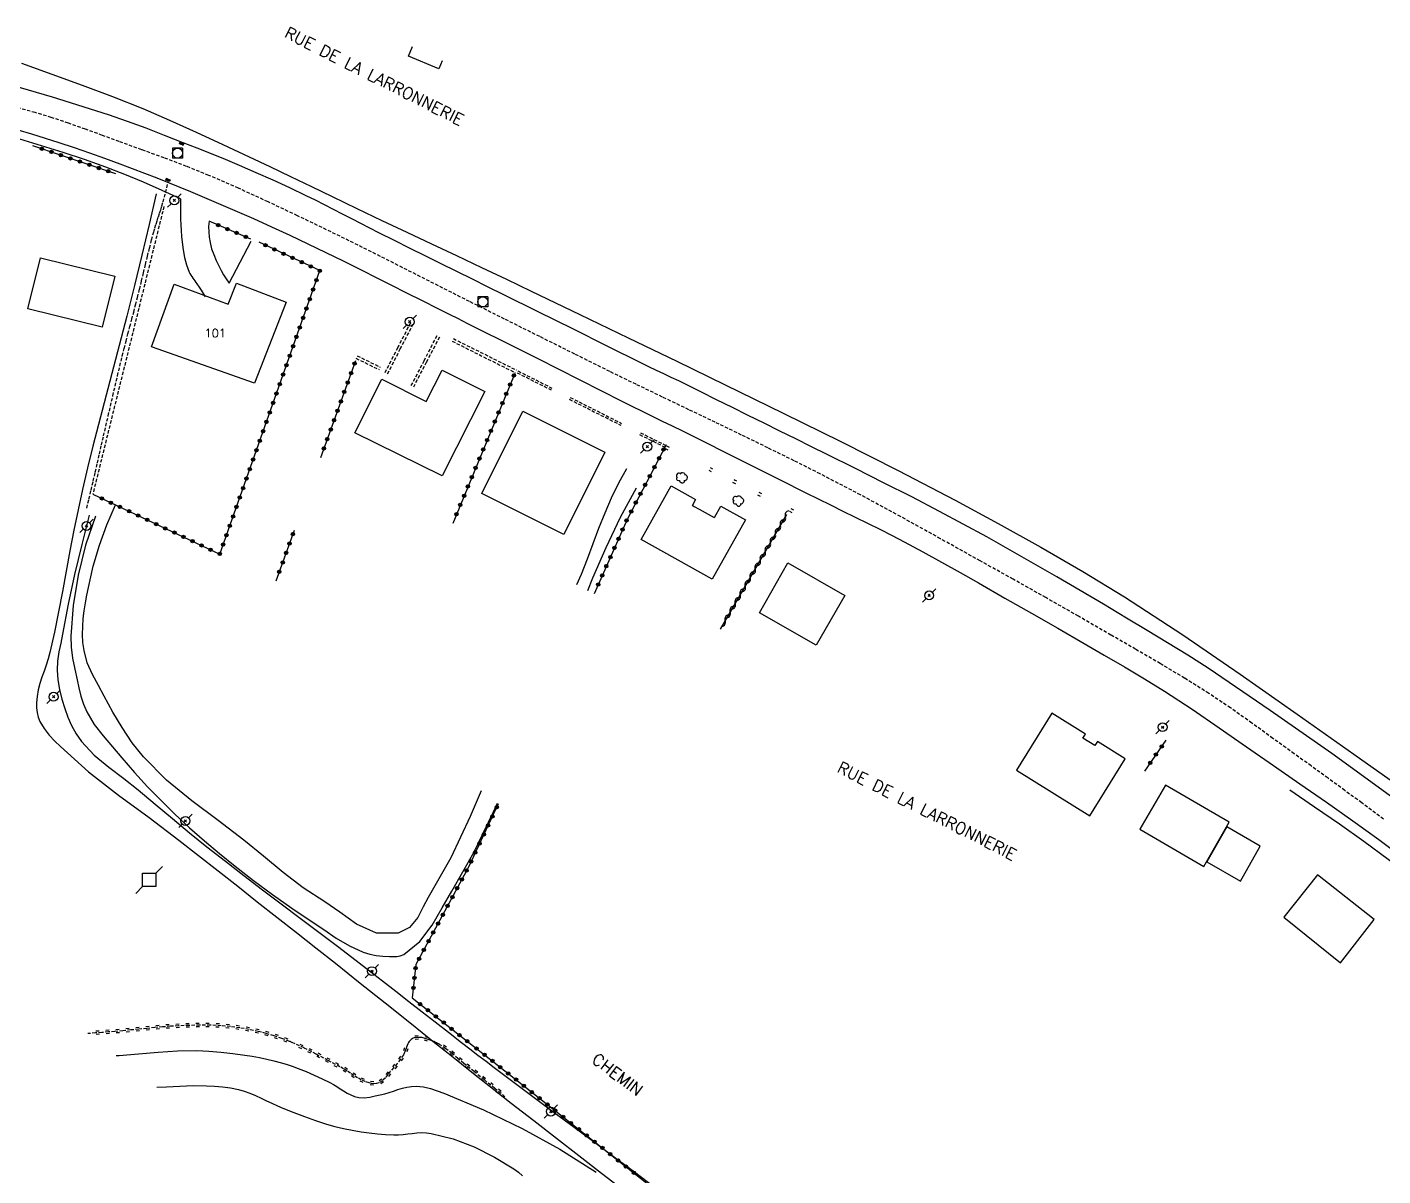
# Model space of a CAD drawing. Header units: millimetres. Extents: x 168000 to 169000, y 126998 to 128000.
# Drawn here: x 168507 to 168710.1, y 127151 to 127323 of the extents above; entities that cross this region are included whole.
import ezdxf
from ezdxf.enums import TextEntityAlignment as Align

# ---------------------------------------------------------------- set-up
doc = ezdxf.new("R2010")
doc.units = ezdxf.units.MM
doc.linetypes.add('DASHED', pattern=[0.75, 0.5, -0.25])
doc.layers.get('0').update_dxf_attribs({"linetype": 'CONTINUOUS'})
for name, color, linetype in [('W0001', 6, 'DASHED'), ('W0008', 7, 'CONTINUOUS'), ('W0014', 7, 'CONTINUOUS'), ('W0017', 7, 'CONTINUOUS'), ('W0070', 7, 'DASHED'), ('W0071', 7, 'CONTINUOUS'), ('W0101', 7, 'CONTINUOUS'), ('W0104', 1, 'CONTINUOUS'), ('W0112', 1, 'DASHED'), ('W0211', 2, 'CONTINUOUS'), ('W0214', 2, 'CONTINUOUS'), ('W0220', 5, 'DASHED'), ('W0300', 7, 'CONTINUOUS'), ('W0310', 3, 'CONTINUOUS'), ('W0323', 7, 'CONTINUOUS'), ('W0401', 7, 'CONTINUOUS'), ('W0420', 7, 'CONTINUOUS'), ('W0473', 7, 'CONTINUOUS'), ('W0600', 7, 'CONTINUOUS'), ('W0989', 7, 'CONTINUOUS'), ('W0991', 7, 'CONTINUOUS')]:
    doc.layers.add(name, color=color, linetype=linetype)
doc.styles.get("Standard").update_dxf_attribs({"font": 'romans.shx', "width": 0.85})

# ---------------------------------------------------------------- blocks, each defined once
blk = doc.blocks.new('T401')
for p, q in [((-0.3, 0.3), (0, 0.3)), ((-0.3, -0.25), (-0.3, 0.3)), ((-0.3, 0.15), (0, 0.15)), ((-0.3, 0), (0, 0)), ((0, 0.3), (0, -0.25)), ((-0.3, -0.15), (0, -0.15)), ((-0.3, -0.25), (-0.3, -0.3)), ((-0.3, -0.3), (0, -0.3)), ((0, -0.3), (0, -0.25))]:
    blk.add_line(p, q)
blk = doc.blocks.new('T420')
for p, q in [((0.75, 0.75), (-0.75, 0.75)), ((-0.75, 0.75), (-0.75, -0.75)), ((0.75, 0.75), (0.75, -0.75)), ((0.75, -0.75), (-0.75, -0.75))]:
    blk.add_line(p, q)
blk.add_ellipse((0, 0), major_axis=(-0.53, 0.53), ratio=1, start_param=3.926991, end_param=10.210176)
blk = doc.blocks.new('T300')
for p, q in [((-0.8, 0.51), (-0.86, 0.34)), ((-0.86, 0.34), (-0.86, 0.17)), ((-0.86, 0.17), (-0.74, 0.06)), ((-0.69, 0.63), (-0.8, 0.51)), ((-0.8, -0.06), (-0.74, 0.06)), ((-0.74, 0.06), (-0.69, 0.11)), ((-0.57, 0.69), (-0.69, 0.63)), ((-0.46, 0.69), (-0.57, 0.69)), ((-0.29, 0.63), (-0.46, 0.69)), ((-0.29, 0.63), (-0.17, 0.74)), ((-0.23, 0.57), (-0.29, 0.63)), ((-0.17, 0.74), (-0.06, 0.8)), ((-0.06, 0.8), (0.06, 0.8)), ((0.06, 0.8), (0.23, 0.74)), ((0.23, 0.74), (0.34, 0.63)), ((0.34, 0.63), (0.4, 0.51)), ((0.46, 0.46), (0.34, 0.46)), ((0.4, 0.51), (0.4, 0.46)), ((0.57, 0.4), (0.46, 0.46)), ((0.57, 0.4), (0.69, 0.29)), ((0.69, 0.29), (0.74, 0.17)), ((0.74, 0.06), (0.69, -0.17)), ((0.74, 0.17), (0.74, 0.06)), ((-0.8, -0.17), (-0.8, -0.06)), ((-0.8, -0.23), (-0.8, -0.17)), ((-0.74, -0.34), (-0.8, -0.23)), ((-0.69, -0.4), (-0.74, -0.34)), ((-0.51, -0.46), (-0.69, -0.4)), ((-0.4, -0.46), (-0.51, -0.46)), ((-0.4, -0.46), (-0.34, -0.46)), ((-0.34, -0.46), (-0.34, -0.4)), ((-0.34, -0.51), (-0.34, -0.46)), ((-0.29, -0.63), (-0.34, -0.51)), ((-0.17, -0.74), (-0.29, -0.63)), ((-0.06, -0.8), (-0.17, -0.74)), ((0.06, -0.8), (-0.06, -0.8)), ((0.17, -0.74), (0.06, -0.8)), ((0.23, -0.69), (0.17, -0.74)), ((0.29, -0.46), (0.23, -0.46)), ((0.29, -0.63), (0.23, -0.69)), ((0.46, -0.4), (0.29, -0.46)), ((0.34, -0.51), (0.29, -0.63)), ((0.34, -0.51), (0.34, -0.46)), ((0.57, -0.34), (0.46, -0.4)), ((0.63, -0.29), (0.57, -0.34)), ((0.69, -0.17), (0.63, -0.29))]:
    blk.add_line(p, q)
blk = doc.blocks.new('T473')
for p, q in [((-0.166667, 0.166667), (0.166667, -0.166667)), ((-0.166667, -0.166667), (0.166667, 0.166667)), ((0.500001, 0.500001), (1.000002, 1.000002)), ((-1.000002, -1.000002), (-0.500001, -0.500001))]:
    blk.add_line(p, q)
blk.add_ellipse((0, 0), major_axis=(0.471405, 0.471405), ratio=1, start_param=5.4977871438, end_param=11.780972451)
blk = doc.blocks.new('T600')
for p, q in [((-0.999999, 0.999999), (0.999999, 0.999999)), ((-0.999999, -0.999999), (-0.999999, 0.999999)), ((0.999999, 0.999999), (1.999998, 1.999998)), ((0.999999, 0.999999), (0.999999, -0.999999)), ((-0.999999, -0.999999), (-1.999998, -1.999998)), ((0.999999, -0.999999), (-0.999999, -0.999999))]:
    blk.add_line(p, q)
blk = doc.blocks.new('t310o')
at = {"color": 0, "linetype": 'Continuous'}
for centre, start, end in [((-0.5, 0.38), 216.8699, 323.1304), ((0.5, -0.37), 36.8699, 143.1303)]:
    blk.add_arc(centre, 0.625, start, end, dxfattribs=at)
blk = doc.blocks.new('t323o')
at = {"color": 0, "linetype": 'Continuous'}
for radius in [0.25, 0.15]:
    blk.add_circle((0, 0), radius, dxfattribs=at)
blk = doc.blocks.new('t220o')
at = {"color": 0, "linetype": 'Continuous'}
for p, q in [((-0.25, 0.25), (0.25, 0.25)), ((-0.25, -0.25), (0.25, -0.25))]:
    blk.add_line(p, q, dxfattribs=at)

msp = doc.modelspace()

# ---------------------------------------------------------------- linework, layer by layer
at = {"layer": 'W0001'}
msp.add_lwpolyline([(168710.23, 127204.45), (168706.95, 127206.86), (168704.43, 127208.71), (168701.9, 127210.56), (168699.37, 127212.4), (168696.83, 127214.23), (168693.66, 127216.52), (168690.49, 127218.81), (168687.29, 127221.08), (168684.04, 127223.26), (168680.43, 127225.53), (168676.77, 127227.72), (168673.08, 127229.86), (168669.39, 127232), (168664.52, 127234.81), (168659.63, 127237.6), (168654.73, 127240.36), (168649.81, 127243.1), (168643.85, 127246.42), (168637.89, 127249.73), (168631.89, 127252.98), (168625.84, 127256.13), (168621.93, 127258.1), (168618, 127260.03), (168614.06, 127261.95), (168610.12, 127263.85), (168606.17, 127265.74), (168602.22, 127267.64), (168598.27, 127269.54), (168594.33, 127271.45), (168589.08, 127274.07), (168583.83, 127276.68), (168578.57, 127279.31), (168573.32, 127281.93), (168570.65, 127283.28), (168567.98, 127284.63), (168565.31, 127285.99), (168562.64, 127287.34), (168559.96, 127288.7), (168557.29, 127290.04), (168554.6, 127291.37), (168551.91, 127292.68), (168547.53, 127294.79), (168543.13, 127296.87), (168538.71, 127298.9), (168534.25, 127300.83), (168530.93, 127302.17), (168527.58, 127303.44), (168524.21, 127304.66), (168520.85, 127305.88), (168518.32, 127306.82), (168515.78, 127307.75), (168513.24, 127308.65), (168510.67, 127309.5), (168508.25, 127310.23), (168505.81, 127310.9)], dxfattribs=at)
at = {"layer": 'W0008'}
for points in [[(168599.09, 127272.69), (168593.93, 127275.26), (168588.77, 127277.83), (168583.62, 127280.39), (168578.46, 127282.96), (168576.12, 127284.11), (168573.78, 127285.27), (168571.43, 127286.42), (168569.09, 127287.57), (168566.75, 127288.73), (168564.41, 127289.89), (168562.07, 127291.05), (168559.74, 127292.22), (168558.38, 127292.91), (168557.02, 127293.61), (168555.67, 127294.32), (168554.31, 127295.02), (168552.95, 127295.73), (168551.6, 127296.42), (168550.23, 127297.11), (168548.86, 127297.78), (168546.38, 127298.96), (168543.89, 127300.11), (168541.38, 127301.23), (168538.87, 127302.32), (168536.76, 127303.2), (168534.65, 127304.06), (168532.54, 127304.89), (168530.41, 127305.72), (168527.64, 127306.8), (168524.86, 127307.87), (168522.07, 127308.91), (168519.26, 127309.88), (168510.86, 127312.54), (168502.4, 127315)], [(168711.59, 127207.64), (168702.47, 127214.25), (168693.26, 127220.72), (168683.93, 127227.02), (168680.92, 127228.96), (168677.87, 127230.83), (168674.79, 127232.68), (168671.72, 127234.52), (168668.25, 127236.6), (168664.78, 127238.66), (168661.29, 127240.71), (168657.79, 127242.73), (168654.29, 127244.71), (168650.79, 127246.68), (168647.26, 127248.62), (168643.72, 127250.52), (168639.54, 127252.69), (168635.33, 127254.81), (168631.12, 127256.91), (168626.9, 127259.02), (168624.54, 127260.2), (168622.17, 127261.37), (168619.8, 127262.54), (168617.43, 127263.71), (168615.06, 127264.88), (168612.69, 127266.06), (168610.32, 127267.24), (168607.96, 127268.42), (168606.86, 127268.97), (168605.75, 127269.51), (168604.64, 127270.04), (168603.53, 127270.57), (168602.41, 127271.09), (168601.3, 127271.62), (168600.19, 127272.15), (168599.09, 127272.69)]]:
    msp.add_lwpolyline(points, dxfattribs=at)
at = {"layer": 'W0014'}
for points in [[(168505.67, 127307.66), (168507.71, 127307.04), (168509.75, 127306.4), (168511.78, 127305.75), (168514.08, 127304.98), (168516.37, 127304.2), (168518.66, 127303.39), (168520.93, 127302.56), (168522.79, 127301.87), (168524.65, 127301.16), (168526.49, 127300.44), (168528.33, 127299.7), (168531.5, 127298.4), (168534.66, 127297.08), (168537.81, 127295.73), (168540.94, 127294.35), (168543.67, 127293.12), (168546.38, 127291.87), (168549.08, 127290.59), (168551.77, 127289.3), (168554.37, 127288.03), (168556.96, 127286.74), (168559.54, 127285.44), (168562.12, 127284.14), (168563.29, 127283.56), (168564.47, 127282.96), (168565.64, 127282.37), (168566.82, 127281.78), (168567.99, 127281.19), (168569.17, 127280.6), (168570.34, 127280.01), (168571.52, 127279.42), (168573.02, 127278.66), (168574.53, 127277.91), (168576.03, 127277.16), (168577.54, 127276.41), (168579.04, 127275.66), (168580.55, 127274.91), (168582.06, 127274.15), (168583.56, 127273.4), (168586.71, 127271.81), (168589.86, 127270.22), (168593, 127268.62), (168596.14, 127267.02)], [(168530.03, 127297.29), (168527.28, 127298.57), (168524.49, 127299.79), (168521.68, 127300.94), (168518.85, 127302.04), (168515.66, 127303.18), (168512.43, 127304.24), (168509.19, 127305.25), (168505.95, 127306.25)], [(168596.14, 127267.02), (168597.65, 127266.27), (168599.15, 127265.52), (168600.66, 127264.78), (168602.17, 127264.04), (168603.68, 127263.3), (168605.19, 127262.56), (168606.7, 127261.81), (168608.2, 127261.06), (168612.07, 127259.11), (168615.94, 127257.17), (168619.82, 127255.23), (168623.7, 127253.3), (168625.54, 127252.38), (168627.38, 127251.48), (168629.23, 127250.57), (168631.08, 127249.67), (168632.92, 127248.76), (168634.76, 127247.84), (168636.6, 127246.91), (168638.42, 127245.96), (168641.23, 127244.46), (168644.01, 127242.91), (168646.78, 127241.35), (168649.55, 127239.79), (168653.51, 127237.54), (168657.47, 127235.29), (168661.42, 127233.01), (168665.36, 127230.73), (168668.39, 127228.98), (168671.41, 127227.23), (168674.42, 127225.44), (168677.39, 127223.6), (168681.53, 127220.9), (168685.62, 127218.1), (168689.67, 127215.28), (168693.73, 127212.45), (168697.7, 127209.71), (168701.67, 127206.97), (168705.61, 127204.2), (168709.52, 127201.38), (168713.69, 127198.26)], [(168696.17, 127208.8), (168699.9, 127206.28), (168703.6, 127203.72), (168707.26, 127201.12), (168710.9, 127198.46), (168714.16, 127196.01), (168717.39, 127193.5), (168720.59, 127190.96), (168723.8, 127188.43), (168727.3, 127185.65), (168730.79, 127182.87), (168734.28, 127180.08), (168737.76, 127177.27), (168739.69, 127175.71), (168741.62, 127174.14), (168743.55, 127172.57), (168745.48, 127171)]]:
    msp.add_lwpolyline(points, dxfattribs=at)
at = {"layer": 'W0017'}
for points in [[(168530.03, 127297.29), (168530.01, 127296.55), (168530.01, 127295.8), (168530.01, 127295.05), (168530.03, 127294.3), (168530.06, 127293.43), (168530.1, 127292.55), (168530.16, 127291.68), (168530.27, 127290.81), (168530.44, 127289.68), (168530.64, 127288.55), (168530.91, 127287.44), (168531.3, 127286.35), (168531.42, 127286.11), (168531.56, 127285.88), (168531.7, 127285.66), (168531.86, 127285.44), (168532.02, 127285.23), (168532.19, 127285.01), (168532.34, 127284.8), (168532.49, 127284.58), (168532.81, 127284.1), (168533.12, 127283.62), (168533.43, 127283.13), (168533.74, 127282.65)], [(168534.3, 127293.98), (168534.24, 127293.17), (168534.25, 127292.36), (168534.32, 127291.55), (168534.45, 127290.75), (168534.69, 127289.84), (168535, 127288.96), (168535.36, 127288.1), (168535.75, 127287.26), (168536.09, 127286.59), (168536.46, 127285.95), (168536.86, 127285.32), (168537.29, 127284.71)], [(168537.29, 127284.71), (168540.6, 127290.99)]]:
    msp.add_lwpolyline(points, dxfattribs=at)
at = {"layer": 'W0070'}
msp.add_lwpolyline([(168515.99, 127251.01), (168516.31, 127252.36), (168516.63, 127253.71), (168516.95, 127255.06), (168517.26, 127256.41), (168517.57, 127257.76), (168517.88, 127259.11), (168518.19, 127260.46), (168518.5, 127261.81), (168519.2, 127264.81), (168519.89, 127267.81), (168520.59, 127270.81), (168521.31, 127273.8), (168521.59, 127274.9), (168521.87, 127275.99), (168522.15, 127277.09), (168522.44, 127278.18), (168522.73, 127279.27), (168523.01, 127280.36), (168523.3, 127281.46), (168523.58, 127282.55), (168523.89, 127283.78), (168524.19, 127285.02), (168524.48, 127286.25), (168524.78, 127287.49), (168525.08, 127288.72), (168525.39, 127289.95), (168525.7, 127291.18), (168526.04, 127292.41), (168526.2, 127292.97), (168526.37, 127293.52), (168526.55, 127294.07), (168526.72, 127294.62), (168526.9, 127295.17), (168527.08, 127295.73), (168527.25, 127296.28), (168527.42, 127296.84), (168527.61, 127297.55), (168527.8, 127298.26), (168527.98, 127298.98), (168528.14, 127299.7)], dxfattribs=at)
at = {"layer": 'W0071'}
for points in [[(168526.4, 127298.06), (168525.32, 127293.48), (168524.22, 127288.9), (168523.11, 127284.33), (168521.98, 127279.76), (168521.16, 127276.51), (168520.31, 127273.26), (168519.45, 127270.02), (168518.59, 127266.78), (168517.74, 127263.54), (168516.9, 127260.29), (168516.1, 127257.04), (168515.33, 127253.77), (168514.67, 127250.73), (168514.05, 127247.69), (168513.47, 127244.63), (168512.91, 127241.57), (168512.34, 127238.52), (168511.76, 127235.46), (168511.13, 127232.41), (168510.46, 127229.38), (168510.21, 127228.44), (168509.91, 127227.51), (168509.59, 127226.59), (168509.27, 127225.68), (168508.97, 127224.74), (168508.71, 127223.79), (168508.53, 127222.81), (168508.44, 127221.83), (168508.45, 127221.12), (168508.54, 127220.41), (168508.71, 127219.71), (168508.97, 127219.05), (168509.59, 127217.98), (168510.35, 127217.02), (168511.19, 127216.13), (168512.05, 127215.29), (168516.26, 127211.51), (168520.74, 127208.04), (168525.31, 127204.7), (168529.79, 127201.3), (168532.72, 127198.99), (168535.66, 127196.69), (168538.59, 127194.38), (168541.52, 127192.07), (168544.45, 127189.77), (168547.38, 127187.46), (168550.31, 127185.15), (168553.24, 127182.84), (168556.95, 127179.89), (168560.66, 127176.93), (168564.37, 127173.96), (168568.07, 127171)], [(168516.36, 127249.96), (168515.22, 127245.53), (168514.17, 127241.07), (168513.21, 127236.6), (168512.34, 127232.11), (168512.08, 127230.79), (168511.82, 127229.46), (168511.62, 127228.11), (168511.57, 127226.75), (168511.67, 127225.28), (168511.9, 127223.82), (168512.25, 127222.39), (168512.68, 127220.98), (168513.16, 127219.69), (168513.72, 127218.43), (168514.38, 127217.22), (168515.17, 127216.08), (168517.09, 127214.02), (168519.27, 127212.21), (168521.52, 127210.54), (168523.7, 127208.82), (168526.25, 127206.67), (168528.81, 127204.52), (168531.38, 127202.39), (168533.98, 127200.29), (168536.74, 127198.12), (168539.52, 127195.97), (168542.32, 127193.84), (168545.12, 127191.73), (168547.93, 127189.62), (168550.74, 127187.51), (168553.54, 127185.39), (168556.33, 127183.26), (168558.31, 127181.74), (168560.29, 127180.21), (168562.26, 127178.67), (168564.23, 127177.14), (168566.2, 127175.6), (168568.17, 127174.06), (168570.14, 127172.53), (168572.11, 127171)], [(168568.07, 127171), (168570.1, 127169.38), (168572.13, 127167.77), (168574.16, 127166.16), (168576.2, 127164.56), (168579.57, 127161.92), (168582.94, 127159.29), (168586.32, 127156.67), (168589.71, 127154.05), (168593.09, 127151.43), (168596.48, 127148.82)], [(168572.11, 127171), (168573.34, 127170.05), (168574.56, 127169.11), (168575.79, 127168.17), (168577.02, 127167.23), (168580, 127164.98), (168583, 127162.74), (168586, 127160.51), (168589, 127158.29), (168592.01, 127156.06), (168595.01, 127153.84), (168598.01, 127151.6), (168600.99, 127149.35)]]:
    msp.add_lwpolyline(points, dxfattribs=at)
at = {"layer": 'W0101'}
for points in [[(168507.18, 127280.82), (168509.05, 127288.46), (168520.17, 127285.73), (168518.29, 127278.09)], [(168529.05, 127284.53), (168537.16, 127281.53), (168538.4, 127284.69), (168545.85, 127281.85), (168541.1, 127269.72), (168525.66, 127275.15)], [(168556.11, 127262.28), (168560.16, 127270.3), (168566.81, 127266.96), (168569.21, 127271.68), (168575.59, 127268.46), (168569.21, 127255.84)], [(168575.15, 127253.21), (168581.3, 127265.5), (168593.58, 127259.39), (168587.45, 127247.05)], [(168616.73, 127235.33), (168620.99, 127242.79), (168629.51, 127237.93), (168625.25, 127230.46)], [(168687.12, 127203.98), (168677.56, 127209.53), (168673.71, 127202.95), (168683.28, 127197.36)], [(168708.83, 127189.38), (168700.34, 127196.08), (168695.26, 127189.77), (168703.75, 127182.93)]]:
    msp.add_lwpolyline(points, close=True, dxfattribs=at)
for points in [[(168599, 127246.3), (168603.51, 127254.32), (168607.16, 127252.31)], [(168606.68, 127251.42), (168606.98, 127251.25), (168607.7, 127250.86), (168609.96, 127249.6)], [(168607.17, 127252.31), (168606.69, 127251.42)], [(168610, 127249.58), (168610.97, 127251.3), (168614.63, 127249.27)], [(168614.65, 127249.24), (168609.65, 127240.36), (168599, 127246.3)], [(168660.54, 127220.29), (168655.23, 127211.74), (168666.25, 127204.94)], [(168671.52, 127213.48), (168667.36, 127216.06), (168666.99, 127215.47), (168665.2, 127216.57), (168665.57, 127217.17), (168660.54, 127220.29)], [(168666.25, 127204.94), (168671.52, 127213.48)]]:
    msp.add_lwpolyline(points, dxfattribs=at)
at = {"layer": 'W0104'}
msp.add_lwpolyline([(168688.77, 127195.16), (168691.76, 127200.38), (168686.76, 127203.27), (168683.74, 127198.04)], close=True, dxfattribs=at)
at = {"layer": 'W0112'}
for points in [[(168527.54, 127296.16), (168516.89, 127253.08)], [(168562.57, 127275.02), (168564.51, 127278.77)], [(168562.94, 127274.83), (168564.89, 127278.57)], [(168566.5, 127273.07), (168568.52, 127276.94)], [(168566.88, 127272.88), (168568.89, 127276.74)], [(168570.71, 127276), (168580.15, 127271.28)], [(168570.89, 127276.38), (168580.34, 127271.66)], [(168556.48, 127273.82), (168559.95, 127272.11)], [(168560.67, 127271.29), (168562.57, 127275.02)], [(168561.05, 127271.1), (168562.94, 127274.83)], [(168556.3, 127273.45), (168559.76, 127271.74)], [(168564.58, 127269.34), (168566.51, 127273.05)], [(168564.95, 127269.14), (168566.88, 127272.86)], [(168580.44, 127271.27), (168585.52, 127268.71)], [(168580.57, 127271.54), (168585.65, 127268.98)], [(168588.4, 127267.57), (168596.1, 127263.69)], [(168588.26, 127267.3), (168595.97, 127263.42)], [(168598.79, 127262.02), (168602.51, 127260.16)], [(168598.92, 127262.29), (168602.64, 127260.43)], [(168602.62, 127259.93), (168603.02, 127259.73)], [(168602.83, 127260.33), (168603.23, 127260.13)], [(168609.16, 127256.66), (168609.52, 127256.48)], [(168609.36, 127257.06), (168609.72, 127256.88)], [(168613.13, 127254.65), (168612.75, 127254.84)], [(168612.75, 127254.84), (168613.13, 127254.67)], [(168612.94, 127255.25), (168613.32, 127255.07)], [(168613.33, 127255.05), (168612.95, 127255.24)], [(168616.91, 127252.74), (168616.51, 127252.94)], [(168617.11, 127253.15), (168616.71, 127253.34)], [(168621.22, 127250.56), (168621.6, 127250.35)], [(168621.43, 127250.96), (168621.82, 127250.75)]]:
    msp.add_lwpolyline(points, dxfattribs=at)
at = {"layer": 'W0211'}
for points in [[(168596.81, 127256.9), (168595.61, 127254.74), (168594.53, 127252.51), (168593.56, 127250.24), (168592.65, 127247.95), (168591.79, 127245.65), (168590.92, 127243.35), (168590.02, 127241.07), (168589.35, 127239.5)], [(168575.08, 127208.66), (168573.43, 127204.83), (168570.53, 127198.64), (168567.14, 127192.72), (168566.38, 127191.3), (168565.56, 127189.7), (168564.34, 127188.22), (168562.64, 127187.34), (168559.37, 127187.37), (168556.36, 127188.68), (168553.87, 127190.49), (168551.62, 127192.05), (168548.41, 127194.13), (168545.38, 127196.45), (168542.43, 127198.88), (168539.49, 127201.27), (168535.64, 127204.23), (168531.73, 127207.16), (168527.94, 127210.28), (168524.47, 127213.75), (168522.77, 127215.87), (168521.27, 127218.13), (168519.91, 127220.47), (168518.61, 127222.83), (168517.72, 127224.45), (168516.82, 127226.1), (168516.06, 127227.84), (168515.57, 127229.67), (168515.41, 127230.86), (168515.35, 127232.06), (168515.37, 127233.26), (168515.46, 127234.45), (168515.61, 127235.63), (168515.8, 127236.8), (168516.01, 127237.96), (168516.23, 127239.13), (168516.96, 127242.31), (168517.87, 127245.44), (168518.99, 127248.5), (168520.28, 127251.5)], [(168526.46, 127164.29), (168527.94, 127164.37), (168529.92, 127164.47), (168531.91, 127164.54), (168533.9, 127164.51), (168535.1, 127164.45), (168536.31, 127164.37), (168537.51, 127164.22), (168538.7, 127163.97), (168539.58, 127163.71), (168540.43, 127163.4), (168541.27, 127163.04), (168542.09, 127162.66), (168542.9, 127162.27), (168543.72, 127161.88), (168544.54, 127161.51), (168545.37, 127161.16), (168546.98, 127160.52), (168548.6, 127159.89), (168550.23, 127159.29), (168551.88, 127158.76), (168553.16, 127158.41), (168554.46, 127158.11), (168555.76, 127157.85), (168557.07, 127157.62), (168558.29, 127157.45), (168559.52, 127157.32), (168560.75, 127157.22), (168561.98, 127157.16), (168562.68, 127157.17), (168563.37, 127157.22), (168564.06, 127157.3), (168564.74, 127157.38), (168565.44, 127157.45), (168566.14, 127157.49), (168566.85, 127157.47), (168567.55, 127157.38), (168570.85, 127156.55), (168574.02, 127155.34), (168577.05, 127153.82), (168579.94, 127152.06), (168580.63, 127151.56), (168581.27, 127151.01)]]:
    msp.add_lwpolyline(points, dxfattribs=at)
at = {"layer": 'W0214'}
for points in [[(168506.19, 127317.63), (168510.75, 127315.98), (168515.31, 127314.33), (168519.86, 127312.62), (168524.36, 127310.83), (168528.39, 127309.1), (168532.37, 127307.29), (168536.34, 127305.44), (168540.3, 127303.59), (168543.41, 127302.13), (168546.52, 127300.65), (168549.62, 127299.16), (168552.72, 127297.65)], [(168552.72, 127297.65), (168556.44, 127295.86), (168560.17, 127294.09), (168563.9, 127292.33), (168567.64, 127290.57), (168571.37, 127288.81), (168575.11, 127287.05), (168578.83, 127285.28), (168582.56, 127283.49), (168589.83, 127280.01), (168597.1, 127276.52), (168604.37, 127273.02), (168611.62, 127269.48), (168620.27, 127265.24), (168628.92, 127260.98), (168637.54, 127256.65), (168646.08, 127252.18), (168652.5, 127248.71), (168658.88, 127245.17), (168665.2, 127241.52), (168671.43, 127237.72), (168680.17, 127232.05), (168688.76, 127226.16), (168697.26, 127220.16), (168705.76, 127214.15), (168712.89, 127209.14)], [(168591.01, 127238.67), (168591.77, 127240.55), (168593.76, 127245.13), (168595.93, 127249.64), (168598.32, 127254.04)], [(168517.29, 127249.8), (168515.79, 127245.44), (168514.68, 127240.97), (168513.95, 127236.41), (168513.61, 127231.81), (168513.66, 127230.16), (168513.87, 127228.52), (168514.19, 127226.9), (168514.54, 127225.3), (168514.81, 127224.07), (168515.11, 127222.85), (168515.49, 127221.64), (168515.99, 127220.48), (168517.11, 127218.61), (168518.43, 127216.88), (168519.83, 127215.24), (168521.24, 127213.62), (168523.14, 127211.43), (168525.1, 127209.29), (168527.11, 127207.2), (168529.18, 127205.17), (168531.36, 127203.14), (168533.6, 127201.18), (168535.87, 127199.27), (168538.19, 127197.41), (168540.98, 127195.25), (168543.81, 127193.15), (168546.68, 127191.11), (168549.61, 127189.14), (168551.47, 127187.89), (168553.35, 127186.62), (168555.32, 127185.46), (168557.39, 127184.53), (168558.36, 127184.23), (168559.34, 127184.02), (168560.34, 127183.89), (168561.34, 127183.84), (168561.87, 127183.84), (168562.41, 127183.85), (168562.95, 127183.94), (168563.46, 127184.16), (168565.85, 127186.1), (168567.72, 127188.55), (168569.22, 127191.16), (168570.67, 127193.67), (168573.94, 127199.45), (168576.85, 127205.42), (168577.49, 127206.83)], [(168520.37, 127169.03), (168520.84, 127169.06), (168523.75, 127169.29), (168526.66, 127169.54), (168529.57, 127169.73), (168532.49, 127169.78), (168534.29, 127169.7), (168536.08, 127169.55), (168537.87, 127169.33), (168539.65, 127169.09), (168540.75, 127168.92), (168541.84, 127168.72), (168542.93, 127168.5), (168544.02, 127168.24), (168544.94, 127167.99), (168545.85, 127167.72), (168546.75, 127167.43), (168547.65, 127167.1), (168548.86, 127166.62), (168550.05, 127166.09), (168551.24, 127165.54), (168552.41, 127164.98), (168552.94, 127164.7), (168553.46, 127164.39), (168553.96, 127164.06), (168554.46, 127163.73), (168554.98, 127163.42), (168555.53, 127163.14), (168556.1, 127162.91), (168556.71, 127162.76), (168557.53, 127162.71), (168558.36, 127162.81), (168559.16, 127162.99), (168559.94, 127163.16), (168560.61, 127163.3), (168561.28, 127163.5), (168561.93, 127163.71), (168562.59, 127163.93), (168563.26, 127164.13), (168563.94, 127164.3), (168564.64, 127164.42), (168565.34, 127164.45), (168566.41, 127164.35), (168567.45, 127164.1), (168568.46, 127163.76), (168569.45, 127163.39), (168575.4, 127160.92), (168581.2, 127158.12), (168586.83, 127154.99), (168592.28, 127151.55)]]:
    msp.add_lwpolyline(points, dxfattribs=at)
at = {"layer": 'W0220'}
for points in [[(168546.72, 127171), (168546.62, 127171.04), (168546.53, 127171.08), (168546.44, 127171.12), (168546.35, 127171.15), (168545.2, 127171.59), (168544.04, 127171.99), (168542.86, 127172.34), (168541.67, 127172.64), (168540.3, 127172.94), (168538.91, 127173.18), (168537.51, 127173.37), (168536.11, 127173.5), (168534.52, 127173.58), (168532.92, 127173.59), (168531.33, 127173.54), (168529.74, 127173.48), (168528.54, 127173.41), (168527.35, 127173.32), (168526.16, 127173.22), (168524.97, 127173.1), (168523.78, 127172.98), (168522.59, 127172.86), (168521.4, 127172.75), (168520.2, 127172.64), (168519.23, 127172.56), (168518.25, 127172.48), (168517.28, 127172.41), (168516.3, 127172.34), (168516.14, 127172.33)], [(168564.18, 127171), (168564.06, 127170.78), (168563.96, 127170.55), (168563.88, 127170.31), (168563.8, 127170.08), (168563.72, 127169.84), (168563.64, 127169.6), (168563.54, 127169.37), (168563.41, 127169.15), (168562.96, 127168.49), (168562.48, 127167.84), (168561.97, 127167.22), (168561.44, 127166.62), (168561.08, 127166.17), (168560.71, 127165.69), (168560.27, 127165.26), (168559.74, 127164.94), (168559.38, 127164.84), (168559, 127164.82), (168558.64, 127164.86), (168558.28, 127164.94), (168557.68, 127165.13), (168557.1, 127165.39), (168556.54, 127165.69), (168556.01, 127166.02), (168555.49, 127166.37), (168554.97, 127166.71), (168554.45, 127167.04), (168553.91, 127167.35), (168552.13, 127168.3), (168550.35, 127169.25), (168548.55, 127170.17), (168546.72, 127171)], [(168568.23, 127171), (168567.96, 127171.12), (168567.69, 127171.23), (168567.42, 127171.33), (168567.14, 127171.42), (168566.82, 127171.53), (168566.5, 127171.64), (168566.16, 127171.72), (168565.82, 127171.75), (168565.5, 127171.74), (168565.18, 127171.71), (168564.86, 127171.62), (168564.57, 127171.45), (168564.46, 127171.35), (168564.36, 127171.24), (168564.26, 127171.13), (168564.18, 127171)], [(168578.62, 127162.86), (168577.09, 127164.12), (168575.55, 127165.38), (168574.01, 127166.62), (168572.46, 127167.86), (168571.57, 127168.59), (168570.69, 127169.34), (168569.78, 127170.05), (168568.81, 127170.69), (168568.67, 127170.78), (168568.53, 127170.85), (168568.38, 127170.93), (168568.23, 127171)]]:
    msp.add_lwpolyline(points, dxfattribs=at)
at = {"layer": 'W0310'}
msp.add_lwpolyline([(168620.81, 127250.05), (168610.85, 127232.86)], dxfattribs=at)
at = {"layer": 'W0323'}
for points in [[(168507.84, 127305.29), (168520.27, 127301.1)], [(168540.55, 127291.28), (168534.3, 127293.98)], [(168516.89, 127253.08), (168535.91, 127244.13), (168550.88, 127286.57), (168541.82, 127290.81)], [(168556.24, 127273.06), (168550.99, 127258.53)], [(168580.08, 127271.15), (168570.79, 127248.71)], [(168602.76, 127260.5), (168596.92, 127249.32), (168591.98, 127238.19)], [(168547.06, 127247.66), (168544.31, 127240.05)], [(168677.63, 127216.26), (168674.43, 127211.63)], [(168577.62, 127206.73), (168573.16, 127197.25), (168565.29, 127182.65), (168564.73, 127177.67)], [(168564.73, 127177.67), (168573.21, 127171)], [(168573.21, 127171), (168579.3, 127166.2), (168602.29, 127148.03), (168638.79, 127121.17), (168664.04, 127101.46), (168685.18, 127086.05), (168705.92, 127109.17)]]:
    msp.add_lwpolyline(points, dxfattribs=at)
at = {"layer": 'W0600'}
for points in [[(168568.7, 127316.79), (168564.18, 127318.7), (168564.78, 127320.13)], [(168569.21, 127317.99), (168568.7, 127316.79)]]:
    msp.add_lwpolyline(points, dxfattribs=at)

# ---------------------------------------------------------------- block references
at = {"layer": 'W0220'}
for p, rotation in [((168517.63, 127172.44), 184.1465041645109), ((168519.13, 127172.55), 184.3188641059375), ((168520.62, 127172.68), 185.1470747020021), ((168522.12, 127172.82), 185.5839870063041), ((168523.61, 127172.97), 185.8006878740154), ((168525.1, 127173.12), 185.5153537460047), ((168526.6, 127173.26), 184.9554171188073), ((168528.09, 127173.38), 184.1756318296893), ((168529.59, 127173.47), 183.1760647827495), ((168531.09, 127173.53), 182.3958263826825), ((168532.59, 127173.58), 181.5553898030491), ((168534.09, 127173.58), 179.8231070895402), ((168535.58, 127173.53), 177.201415693546), ((168537.08, 127173.41), 174.5500678522825), ((168538.57, 127173.23), 172.260011423978), ((168540.05, 127172.98), 170.0250991903623), ((168541.52, 127172.67), 167.8453432207258), ((168542.97, 127172.3), 163.5119702907843), ((168544.4, 127171.86), 161.2746187491493), ((168545.81, 127171.36), 158.9780550779305), ((168548.08, 127170.38), 155.658197785958), ((168563.74, 127169.89), 251.9813070004269), ((168565.41, 127171.73), 185.946882083767), ((168566.88, 127171.51), 161.059220416311), ((168569.51, 127170.23), 146.400878635219), ((168549.43, 127169.72), 152.989648343831), ((168550.76, 127169.03), 151.7274297121015), ((168552.08, 127168.32), 151.7274297121015), ((168563.02, 127168.58), 236.0080599005537), ((168570.71, 127169.32), 139.7839266101105), ((168571.85, 127168.36), 140.5666573358355), ((168553.4, 127167.61), 151.8759776141762), ((168554.71, 127166.88), 147.7507699320634), ((168555.96, 127166.05), 146.46266146654), ((168561.14, 127166.25), 230.8027018400549), ((168562.11, 127167.39), 230.6510344315701), ((168573.02, 127167.41), 141.3868772612588), ((168574.19, 127166.47), 141.0916239017321), ((168557.27, 127165.32), 156.2595969168687), ((168558.69, 127164.86), 173.5633078555507), ((168560.11, 127165.16), 210.8867377420499), ((168575.36, 127165.53), 141.0916239017321), ((168576.52, 127164.59), 140.7963753146497), ((168577.68, 127163.63), 140.5011315000344)]:
    msp.add_blockref('t220o', p, dxfattribs=dict(at, rotation=rotation))
at = {"layer": 'W0300'}
for p in [(168605.17, 127255.54), (168613.63, 127252.06)]:
    msp.add_blockref('T300', p, dxfattribs=at)
at = {"layer": 'W0310', "rotation": 239.9106635495855}
for p in [(168619.87, 127248.43), (168620.62, 127249.73), (168619.12, 127247.14), (168617.61, 127244.54), (168618.37, 127245.84), (168616.86, 127243.24), (168615.36, 127240.65), (168616.11, 127241.94), (168614.61, 127239.35), (168613.1, 127236.75), (168613.85, 127238.05), (168611.6, 127234.16), (168612.35, 127235.45)]:
    msp.add_blockref('t310o', p, dxfattribs=at)
at = {"layer": 'W0323'}
for p, rotation in [((168509.27, 127304.81), 341.3412514693938), ((168510.69, 127304.33), 341.3412514693938), ((168512.11, 127303.85), 341.3412514693938), ((168513.53, 127303.37), 341.3412514693938), ((168514.95, 127302.89), 341.3412514693938), ((168516.37, 127302.41), 341.3412514693938), ((168517.79, 127301.93), 341.3412514693938), ((168519.21, 127301.45), 341.3412514693938), ((168535.67, 127293.39), 156.6258381874862), ((168537.05, 127292.79), 156.6258381874862), ((168538.43, 127292.2), 156.6258381874862), ((168539.8, 127291.6), 156.6258381874862), ((168542.74, 127290.37), 154.9280988882185), ((168544.1, 127289.74), 154.9280988882185), ((168545.46, 127289.1), 154.9280988882185), ((168546.82, 127288.47), 154.9280988882185), ((168548.18, 127287.83), 154.9280988882185), ((168549.54, 127287.19), 154.9280988882185), ((168550.87, 127286.55), 70.57306141146688), ((168549.87, 127283.72), 70.57306141146688), ((168550.37, 127285.14), 70.57306141146688), ((168549.38, 127282.31), 70.57306141146688), ((168548.38, 127279.48), 70.57306141146688), ((168548.88, 127280.89), 70.57306141146688), ((168547.88, 127278.06), 70.57306141146688), ((168547.38, 127276.65), 70.57306141146688), ((168546.38, 127273.82), 70.57306141146688), ((168546.88, 127275.23), 70.57306141146688), ((168545.88, 127272.4), 70.57306141146688), ((168556.09, 127272.64), 250.1244388008164), ((168544.89, 127269.57), 70.57306141146688), ((168545.38, 127270.99), 70.57306141146688), ((168555.07, 127269.81), 250.1244388008164), ((168555.58, 127271.22), 250.1244388008164), ((168579.4, 127269.49), 247.5003495195623), ((168579.97, 127270.88), 247.5003495195623), ((168544.39, 127268.16), 70.57306141146688), ((168554.56, 127268.4), 250.1244388008164), ((168578.82, 127268.11), 247.5003495195623), ((168543.39, 127265.33), 70.57306141146688), ((168543.89, 127266.75), 70.57306141146688), ((168553.54, 127265.58), 250.1244388008164), ((168554.05, 127266.99), 250.1244388008164), ((168577.67, 127265.34), 247.5003495195623), ((168578.25, 127266.72), 247.5003495195623), ((168542.89, 127263.92), 70.57306141146688), ((168553.03, 127264.17), 250.1244388008164), ((168577.1, 127263.95), 247.5003495195623), ((168542.39, 127262.5), 70.57306141146688), ((168552.01, 127261.35), 250.1244388008164), ((168552.52, 127262.76), 250.1244388008164), ((168575.95, 127261.18), 247.5003495195623), ((168576.53, 127262.56), 247.5003495195623), ((168541.39, 127259.67), 70.57306141146688), ((168541.89, 127261.09), 70.57306141146688), ((168551.5, 127259.94), 250.1244388008164), ((168575.38, 127259.79), 247.5003495195623), ((168602.39, 127259.8), 242.4193526744489), ((168540.89, 127258.26), 70.57306141146688), ((168574.8, 127258.41), 247.5003495195623), ((168601, 127257.14), 242.4193526744489), ((168601.7, 127258.47), 242.4193526744489), ((168539.9, 127255.43), 70.57306141146688), ((168540.39, 127256.84), 70.57306141146688), ((168573.66, 127255.64), 247.5003495195623), ((168574.23, 127257.02), 247.5003495195623), ((168600.31, 127255.81), 242.4193526744489), ((168539.4, 127254.01), 70.57306141146688), ((168573.08, 127254.25), 247.5003495195623), ((168598.92, 127253.15), 242.4193526744489), ((168599.61, 127254.48), 242.4193526744489), ((168518.25, 127252.45), 334.7911919306798), ((168519.61, 127251.81), 334.7911919306798), ((168520.96, 127251.17), 334.7911919306798), ((168538.4, 127251.18), 70.57306141146688), ((168538.9, 127252.6), 70.57306141146688), ((168571.93, 127251.48), 247.5003495195623), ((168572.51, 127252.86), 247.5003495195623), ((168598.22, 127251.82), 242.4193526744489), ((168522.32, 127250.53), 334.7911919306798), ((168523.68, 127249.89), 334.7911919306798), ((168525.04, 127249.25), 334.7911919306798), ((168537.9, 127249.77), 70.57306141146688), ((168571.36, 127250.09), 247.5003495195623), ((168596.85, 127249.16), 246.0682441272163), ((168597.53, 127250.49), 242.4193526744489), ((168526.39, 127248.61), 334.7911919306798), ((168527.75, 127247.97), 334.7911919306798), ((168529.11, 127247.34), 334.7911919306798), ((168536.9, 127246.94), 70.57306141146688), ((168537.4, 127248.36), 70.57306141146688), ((168546.86, 127247.11), 250.1244388008437), ((168596.24, 127247.79), 246.0682441272163), ((168530.46, 127246.7), 334.7911919306798), ((168531.82, 127246.06), 334.7911919306798), ((168533.18, 127245.42), 334.7911919306798), ((168536.4, 127245.53), 70.57306141146688), ((168546.35, 127245.7), 250.1244388008437), ((168595.02, 127245.05), 246.0682441272163), ((168595.63, 127246.42), 246.0682441272163), ((168534.54, 127244.78), 334.7911919306798), ((168535.89, 127244.14), 334.7911919306798), ((168545.33, 127242.88), 250.1244388008437), ((168545.84, 127244.29), 250.1244388008437), ((168594.41, 127243.68), 246.0682441272163), ((168544.82, 127241.47), 250.1244388008437), ((168593.19, 127240.93), 246.0682441272163), ((168593.8, 127242.31), 246.0682441272163), ((168592.59, 127239.56), 246.0682441272163), ((168676.99, 127215.33), 235.2771794728945), ((168675.28, 127212.86), 235.2771794728945), ((168676.13, 127214.09), 235.2771794728945), ((168576.74, 127204.85), 244.7617275260371), ((168577.38, 127206.21), 244.7617275260371), ((168576.1, 127203.5), 244.7617275260371), ((168574.82, 127200.78), 244.7617275260371), ((168575.46, 127202.14), 244.7617275260371), ((168574.18, 127199.42), 244.7617275260371), ((168572.87, 127196.73), 241.6744447225795), ((168573.54, 127198.07), 244.7617275260371), ((168572.16, 127195.41), 241.6744447225795), ((168570.74, 127192.76), 241.6744447225795), ((168571.45, 127194.08), 241.6744447225795), ((168569.32, 127190.12), 241.6744447225795), ((168570.03, 127191.44), 241.6744447225795), ((168568.6, 127188.8), 241.6744447225795), ((168567.18, 127186.16), 241.6744447225795), ((168567.89, 127187.48), 241.6744447225795), ((168566.47, 127184.84), 241.6744447225795), ((168565.23, 127182.14), 263.626366799439), ((168565.76, 127183.52), 241.6744447225795), ((168565.06, 127180.65), 263.626366799439), ((168564.9, 127179.16), 263.626366799439), ((168565.91, 127176.74), 321.7876057668954), ((168567.09, 127175.82), 321.7876057668954), ((168568.27, 127174.89), 321.7876057668954), ((168569.45, 127173.96), 321.7876057668954), ((168570.62, 127173.03), 321.7876057668954), ((168571.8, 127172.1), 321.7876057668954), ((168572.98, 127171.18), 321.7876057668954), ((168574.38, 127170.07), 321.787605766866), ((168575.56, 127169.14), 321.787605766866), ((168576.74, 127168.22), 321.787605766866), ((168577.92, 127167.29), 321.787605766866), ((168579.1, 127166.36), 321.787605766866), ((168580.28, 127165.43), 321.679886335374), ((168581.45, 127164.5), 321.679886335374), ((168582.63, 127163.57), 321.679886335374), ((168583.81, 127162.64), 321.679886335374), ((168584.98, 127161.71), 321.679886335374), ((168586.16, 127160.78), 321.679886335374), ((168587.34, 127159.85), 321.679886335374), ((168588.51, 127158.92), 321.679886335374), ((168589.69, 127157.99), 321.679886335374), ((168590.87, 127157.06), 321.679886335374), ((168592.04, 127156.13), 321.679886335374), ((168593.22, 127155.2), 321.679886335374), ((168594.4, 127154.27), 321.679886335374), ((168595.57, 127153.34), 321.679886335374), ((168596.75, 127152.41), 321.679886335374), ((168597.93, 127151.48), 321.679886335374)]:
    msp.add_blockref('t323o', p, dxfattribs=dict(at, rotation=rotation))
at = {"layer": 'W0401'}
for p, rotation in [((168530.27, 127305.74), 68.80313560502374), ((168528.07, 127300), 248.0151690101924)]:
    msp.add_blockref('T401', p, dxfattribs=dict(at, rotation=rotation))
at = {"layer": 'W0420'}
for p in [(168529.58, 127304.16), (168575.3, 127281.9)]:
    msp.add_blockref('T420', p, dxfattribs=at)
at = {"layer": 'W0473'}
for p in [(168529.1, 127297.08), (168564.36, 127278.91), (168599.94, 127260.21), (168515.94, 127248.34), (168642.16, 127237.93), (168511.01, 127222.76), (168677.12, 127218.2), (168530.75, 127204.16), (168558.69, 127181.67), (168585.5, 127160.64)]:
    msp.add_blockref('T473', p, dxfattribs=at)
at = {"layer": 'W0600'}
msp.add_blockref('T600', (168525.34, 127195.32), dxfattribs=at)

# ---------------------------------------------------------------- texts
at = {"layer": 'W0989'}
for s, rotation, p in [('RUE DE LA LARRONNERIE ', 333.1197, (168545.42, 127321.6)), ('RUE DE LA LARRONNERIE ', 333.1197, (168628.22, 127211.57)), ('CHEMIN', 322.7934, (168591.47, 127168.14))]:
    msp.add_text(s, height=1.75, rotation=rotation, dxfattribs=at).set_placement(p)
at = {"layer": 'W0991'}
msp.add_text('101', height=1.25, dxfattribs=at).set_placement((168535.22, 127277.2), align=Align.MIDDLE_CENTER)

doc.saveas('drawing.dxf')
